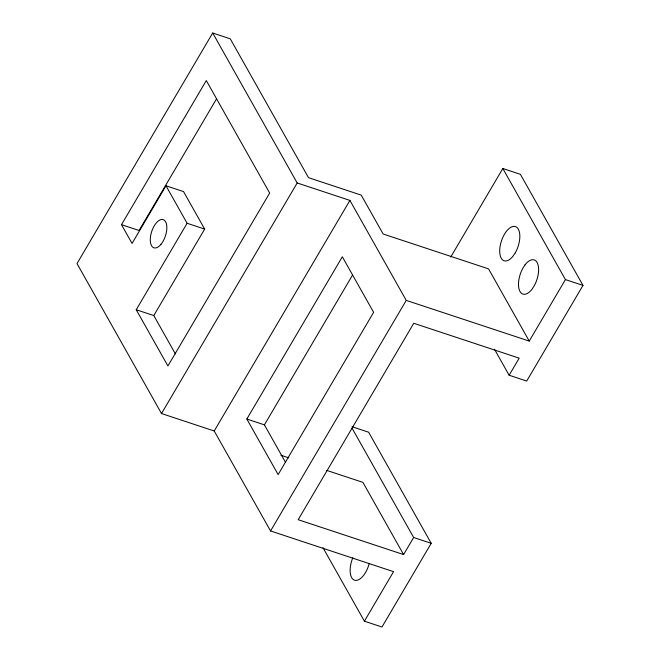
<?xml version="1.0" encoding="UTF-8"?>
<svg xmlns="http://www.w3.org/2000/svg" width="660" height="660" viewBox="0 0 660 660"><rect width="100%" height="100%" fill="white"/><g stroke="black" fill="none" stroke-linecap="round" stroke-linejoin="round"><path stroke-width="0.99" d="M450.714 257.062L502.829 168.506L565.422 279.592L529.237 341.08L488.548 268.867L383.13 233.995L361.218 195.112L308.509 177.672L230.266 38.816L212.693 33L77.005 263.579L161.51 413.548L214.22 430.988L270.559 530.962L393.55 571.659L364.402 621.184L381.967 627L431.219 543.312L368.626 432.217L352.036 426.731M121.489 224.68L206.299 80.569L269.676 193.042L167.912 365.978L136.224 309.738L187.102 223.27L165.982 185.782L132.058 243.424L121.489 224.68L139.062 230.488L216.587 98.761M175.42 353.941L153.788 315.554L204.674 229.086L183.546 191.59L165.982 185.782M161.51 413.548L297.198 182.968L212.693 33M214.22 430.988L349.907 200.409L297.198 182.968M246.84 419.042L342.325 256.789L373.626 312.328L278.14 474.589L246.84 419.042L264.412 424.858L285.615 462.487M264.412 424.858L352.597 275.014M270.559 530.962L406.246 300.391L349.907 200.409M502.829 168.506L520.393 174.314L582.994 285.4L526.705 381.051L509.132 375.235L519.189 358.157L413.762 323.284L298.18 519.701L403.598 554.573L413.655 537.496L352.069 428.2M565.422 279.592L582.994 285.4M187.102 223.27L204.674 229.086M406.246 300.391L529.237 341.08M136.224 309.738L153.788 315.554M280.921 455.243L288.725 457.826M326.799 470.423L362.909 482.369L403.598 554.573M413.655 537.496L431.219 543.312M494.497 349.255L509.132 375.235M323.004 547.726L364.402 621.184M369.072 564.011A18.01 8.77 -71.7 0 1 354.337 580.123A18.01 8.77 -71.7 0 1 352.844 557.733M525.055 264.841L522.736 268.438A18.01 8.77 -71.7 0 0 519.651 290.812A18.01 8.77 -71.7 0 0 532.042 289.179L534.369 285.574A18.01 8.77 -71.7 0 0 537.455 263.208A18.01 8.77 -71.7 0 0 525.055 264.841M515.229 252.895L512.853 256.377A18.01 8.77 -71.7 0 1 499.785 248.993A18.01 8.77 -71.7 0 1 515.13 226.495A18.01 8.77 -71.7 0 1 515.229 252.895M160.974 244.332A14.833 7.219 -71.7 0 0 164.225 220.16A14.833 7.219 -71.7 0 0 150.488 236.676A14.833 7.219 -71.7 0 0 160.974 244.332"/></g></svg>
